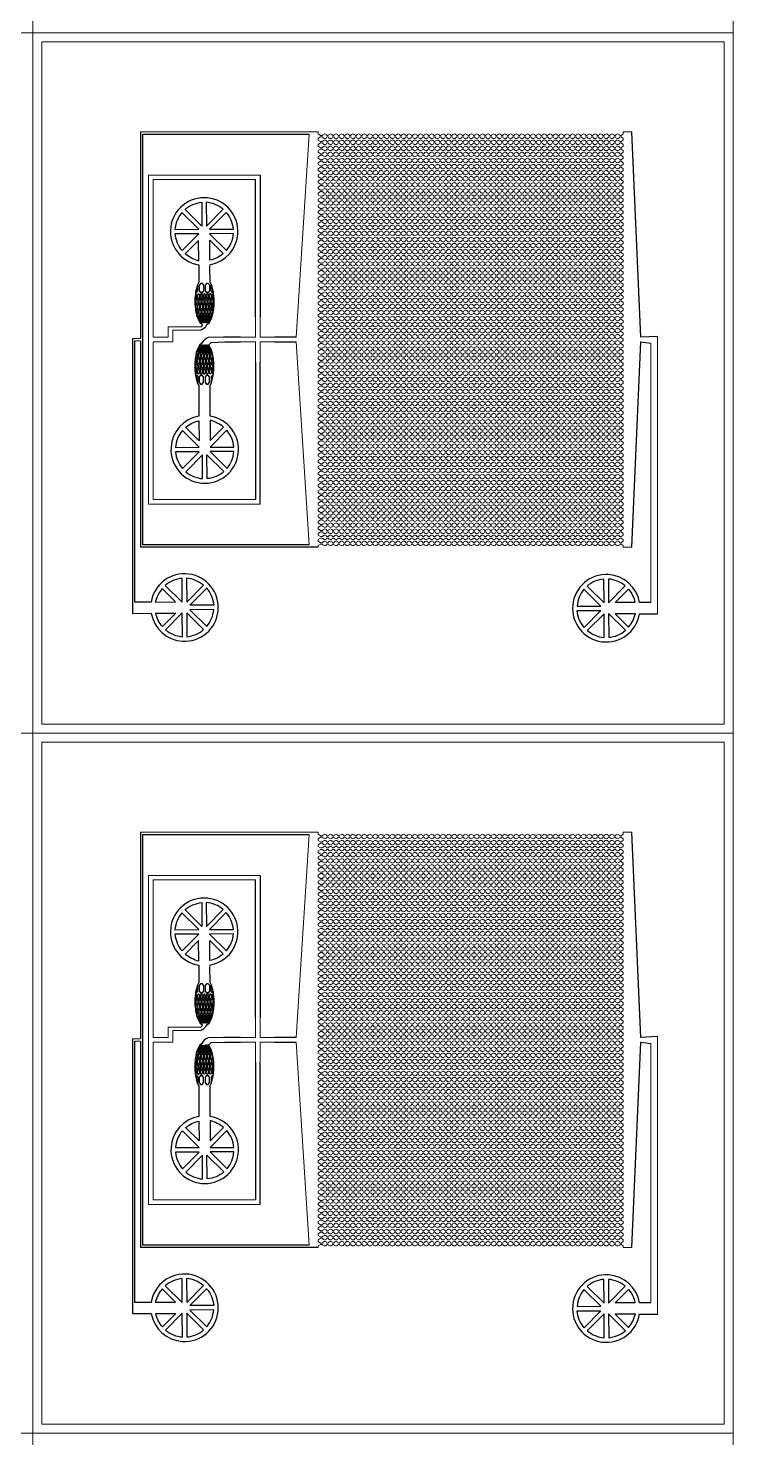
# Model space of a CAD drawing. Extents: x 4056 to 105656, y 4120 to 105720.
# Drawn here: x 39093 to 54649, y 39020 to 70333 of the extents above; entities that cross this region are included whole.
import ezdxf

# ---------------------------------------------------------------- set-up
doc = ezdxf.new("R2010")
doc.units = 13
doc.header["$MEASUREMENT"] = 0
doc.layers.add('Main Layer', color=7, linetype='Continuous', lineweight=0)

# ---------------------------------------------------------------- blocks, each defined once
blk = doc.blocks.new('*U70')
at = {"lineweight": 0}
for p, q in [((48, 15), (77, 15)), ((48, -15), (77, -15))]:
    blk.add_line(p, q, dxfattribs=at)
for start, end in [(17.4576, 162.5424), (197.4576, 342.5424)]:
    blk.add_arc((0, 0), 50, start, end, dxfattribs=at)
blk = doc.blocks.new('*U71')
at = {"color": 0, "linetype": 'ByBlock', "lineweight": -2, "transparency": 16777216}
for p in [(0, 0), (125, 0), (250, 0), (375, 0), (500, 0), (625, 0), (750, 0), (875, 0), (1000, 0), (1125, 0), (1250, 0), (1375, 0), (1500, 0), (1625, 0), (1750, 0), (1875, 0), (2000, 0), (2125, 0), (2250, 0), (2375, 0), (2500, 0), (2625, 0), (2750, 0), (2875, 0), (3000, 0), (3125, 0), (3250, 0), (3375, 0), (3500, 0), (3625, 0), (3750, 0), (3875, 0), (4000, 0), (4125, 0), (4250, 0), (4375, 0), (4500, 0), (4625, 0), (4750, 0), (4875, 0), (5000, 0), (5125, 0), (5250, 0), (5375, 0), (5500, 0), (5625, 0), (5750, 0), (5875, 0), (6000, 0), (6125, 0), (6250, 0), (6375, 0), (6500, 0)]:
    blk.add_blockref('*U70', p, dxfattribs=at)
blk = doc.blocks.new('*U68')
at = {"lineweight": 0}
for p, q in [((-148, -355), (-98, -390)), ((-148, -455), (-98, -420)), ((-148, -490), (-148, -455)), ((-48, -390), (-98, -390)), ((-48, -420), (-98, -420)), ((6627, -355), (6577, -390)), ((6627, -455), (6577, -420)), ((6627, -490), (6627, -455))]:
    blk.add_line(p, q, dxfattribs=at)
blk.add_blockref('*U71', (0, -405), dxfattribs=at)
blk = doc.blocks.new('*U69')
at = {"color": 0, "linetype": 'ByBlock', "lineweight": -2, "transparency": 16777216}
for p in [(0, 9045), (0, 8910), (0, 8775), (0, 8640), (0, 8505), (0, 8370), (0, 8235), (0, 8100), (0, 7965), (0, 7830), (0, 7695), (0, 7560), (0, 7425), (0, 7290), (0, 7155), (0, 7020), (0, 6885), (0, 6750), (0, 6615), (0, 6480), (0, 6345), (0, 6210), (0, 6075), (0, 5940), (0, 5805), (0, 5670), (0, 5535), (0, 5400), (0, 5265), (0, 5130), (0, 4995), (0, 4860), (0, 4725), (0, 4590), (0, 4455), (0, 4320), (0, 4185), (0, 4050), (0, 3915), (0, 3780), (0, 3645), (0, 3510), (0, 3375), (0, 3240), (0, 3105), (0, 2970), (0, 2835), (0, 2700), (0, 2565), (0, 2430), (0, 2295), (0, 2160), (0, 2025), (0, 1890), (0, 1755), (0, 1620), (0, 1485), (0, 1350), (0, 1215), (0, 1080), (0, 945), (0, 810), (0, 675), (0, 540), (0, 405), (0, 270), (0, 135), (0, 0)]:
    blk.add_blockref('*U68', p, dxfattribs=at)
blk = doc.blocks.new('*U90')
at = {"lineweight": 0}
for p, q in [((48, 15), (77, 15)), ((48, -15), (77, -15))]:
    blk.add_line(p, q, dxfattribs=at)
for start, end in [(17.4576, 162.5424), (197.4576, 342.5424)]:
    blk.add_arc((0, 0), 50, start, end, dxfattribs=at)
blk = doc.blocks.new('*U91')
at = {"color": 0, "linetype": 'ByBlock', "lineweight": -2, "transparency": 16777216}
for p in [(0, 0), (125, 0), (250, 0), (375, 0), (500, 0), (625, 0), (750, 0), (875, 0), (1000, 0), (1125, 0), (1250, 0), (1375, 0), (1500, 0), (1625, 0), (1750, 0), (1875, 0), (2000, 0), (2125, 0), (2250, 0), (2375, 0), (2500, 0), (2625, 0), (2750, 0), (2875, 0), (3000, 0), (3125, 0), (3250, 0), (3375, 0), (3500, 0), (3625, 0), (3750, 0), (3875, 0), (4000, 0), (4125, 0), (4250, 0), (4375, 0), (4500, 0), (4625, 0), (4750, 0), (4875, 0), (5000, 0), (5125, 0), (5250, 0), (5375, 0), (5500, 0), (5625, 0), (5750, 0), (5875, 0), (6000, 0), (6125, 0), (6250, 0), (6375, 0), (6500, 0)]:
    blk.add_blockref('*U90', p, dxfattribs=at)
blk = doc.blocks.new('*U88')
at = {"lineweight": 0}
for p, q in [((-148, -355), (-98, -390)), ((-148, -455), (-98, -420)), ((-148, -490), (-148, -455)), ((-48, -390), (-98, -390)), ((-48, -420), (-98, -420)), ((6627, -355), (6577, -390)), ((6627, -455), (6577, -420)), ((6627, -490), (6627, -455))]:
    blk.add_line(p, q, dxfattribs=at)
blk.add_blockref('*U91', (0, -405), dxfattribs=at)
blk = doc.blocks.new('*U89')
at = {"color": 0, "linetype": 'ByBlock', "lineweight": -2, "transparency": 16777216}
for p in [(0, 9045), (0, 8910), (0, 8775), (0, 8640), (0, 8505), (0, 8370), (0, 8235), (0, 8100), (0, 7965), (0, 7830), (0, 7695), (0, 7560), (0, 7425), (0, 7290), (0, 7155), (0, 7020), (0, 6885), (0, 6750), (0, 6615), (0, 6480), (0, 6345), (0, 6210), (0, 6075), (0, 5940), (0, 5805), (0, 5670), (0, 5535), (0, 5400), (0, 5265), (0, 5130), (0, 4995), (0, 4860), (0, 4725), (0, 4590), (0, 4455), (0, 4320), (0, 4185), (0, 4050), (0, 3915), (0, 3780), (0, 3645), (0, 3510), (0, 3375), (0, 3240), (0, 3105), (0, 2970), (0, 2835), (0, 2700), (0, 2565), (0, 2430), (0, 2295), (0, 2160), (0, 2025), (0, 1890), (0, 1755), (0, 1620), (0, 1485), (0, 1350), (0, 1215), (0, 1080), (0, 945), (0, 810), (0, 675), (0, 540), (0, 405), (0, 270), (0, 135), (0, 0)]:
    blk.add_blockref('*U88', p, dxfattribs=at)

msp = doc.modelspace()

# ---------------------------------------------------------------- linework, layer by layer
at = {"lineweight": 0}
for p, q in [((39393, 54876), (39393, 70033)), ((54549, 70033), (39393, 70033)), ((54549, 54876), (54549, 70033)), ((41587, 68028), (45531, 68028)), ((45330, 67978), (45040, 63466)), ((45531, 67983), (45531, 68028)), ((52306, 67983), (52306, 68028)), ((52325, 68028), (52306, 68028)), ((52325, 68028), (52494, 68028)), ((44242, 67069), (41765, 67069)), ((41765, 67069), (41765, 63272)), ((44142, 66969), (41865, 66969)), ((41865, 66969), (41865, 63466)), ((43129, 65031), (43129, 65078)), ((44142, 63466), (44142, 63915)), ((44242, 63915), (44242, 63466)), ((42202, 63466), (42202, 63698)), ((42915, 63698), (42202, 63698)), ((42921, 63624), (42302, 63624)), ((42302, 63366), (42302, 63624)), ((41412, 63441), (41587, 63441)), ((41462, 63391), (41587, 63391)), ((41765, 59763), (41765, 63272)), ((41865, 63466), (42202, 63466)), ((41865, 59863), (41865, 63366)), ((42302, 63366), (41865, 63366)), ((43807, 63466), (44142, 63466)), ((43807, 63366), (44142, 63366)), ((44142, 62916), (44142, 63366)), ((44242, 63466), (44562, 63466)), ((44242, 63366), (44562, 63366)), ((44242, 63366), (44242, 62916)), ((45040, 63366), (45330, 58853)), ((52693, 63366), (52693, 63366)), ((52917, 63335), (52917, 57578)), ((53069, 63487), (53069, 57323)), ((44142, 59863), (41865, 59863)), ((44242, 59763), (41765, 59763)), ((52306, 58803), (52494, 58803)), ((54549, 54876), (39393, 54876)), ((39393, 39320), (39393, 54476)), ((54549, 54476), (39393, 54476)), ((54549, 39320), (54549, 54476)), ((41587, 52472), (45531, 52472)), ((45330, 52422), (45040, 47909)), ((45531, 52427), (45531, 52472)), ((52306, 52427), (52306, 52472)), ((52325, 52472), (52306, 52472)), ((52325, 52472), (52494, 52472)), ((44242, 51512), (41765, 51512)), ((41765, 51512), (41765, 47716)), ((44142, 51412), (41865, 51412)), ((41865, 51412), (41865, 47909)), ((43129, 49475), (43129, 49521)), ((44142, 47909), (44142, 48359)), ((44242, 48359), (44242, 47909)), ((41865, 47909), (42202, 47909)), ((42202, 47909), (42202, 48142)), ((42915, 48142), (42202, 48142)), ((42921, 48067), (42302, 48067)), ((42302, 47809), (42302, 48067)), ((43807, 47909), (44142, 47909)), ((44242, 47909), (44562, 47909)), ((53069, 47931), (53069, 41767)), ((41412, 47884), (41587, 47884)), ((41462, 47834), (41587, 47834)), ((41765, 44206), (41765, 47716)), ((41865, 44306), (41865, 47809)), ((42302, 47809), (41865, 47809)), ((43807, 47809), (44142, 47809)), ((44142, 47360), (44142, 47809)), ((44242, 47809), (44562, 47809)), ((44242, 47809), (44242, 47360)), ((45040, 47809), (45330, 43297)), ((52693, 47809), (52693, 47809)), ((52917, 47778), (52917, 42022)), ((44242, 44206), (41765, 44206)), ((44142, 44306), (41865, 44306)), ((52306, 43247), (52494, 43247)), ((54549, 39320), (39393, 39320))]:
    msp.add_line(p, q, dxfattribs=at)
for p, q in [((41587, 68028), (41587, 63441)), ((41637, 58853), (41637, 67978)), ((41637, 67978), (45330, 67978)), ((52693, 63466), (52494, 68028)), ((44242, 67069), (44242, 63915)), ((44142, 63915), (44142, 66969)), ((42879, 65077), (42880, 64781)), ((43131, 64689), (43129, 65031)), ((42850, 64629), (42809, 64468)), ((42881, 64688), (42850, 64629)), ((42880, 64781), (42881, 64688)), ((43162, 64630), (43131, 64689)), ((43205, 64470), (43162, 64630)), ((42804, 64428), (42795, 64328)), ((42795, 64328), (42795, 64196)), ((42795, 64196), (42805, 64096)), ((42809, 64468), (42804, 64428)), ((43210, 64430), (43205, 64470)), ((43220, 64330), (43210, 64430)), ((43212, 64098), (43221, 64198)), ((43221, 64198), (43220, 64330)), ((42805, 64096), (42811, 64060)), ((42811, 64060), (42827, 63980)), ((42827, 63980), (42833, 63958)), ((42833, 63958), (42847, 63914)), ((42847, 63914), (42852, 63898)), ((42852, 63898), (42866, 63866)), ((43153, 63867), (43167, 63899)), ((43167, 63899), (43172, 63916)), ((43172, 63916), (43186, 63960)), ((43186, 63960), (43192, 63982)), ((43192, 63982), (43207, 64062)), ((43207, 64062), (43212, 64098)), ((42866, 63866), (42910, 63785)), ((42910, 63785), (42960, 63750)), ((43060, 63751), (43111, 63787)), ((43111, 63787), (43153, 63867)), ((41412, 63441), (41412, 57334)), ((41462, 57584), (41462, 63391)), ((41587, 63391), (41587, 58803)), ((42900, 63300), (42857, 63220)), ((42950, 63337), (42900, 63300)), ((43432, 63466), (43090, 63464)), ((43101, 63302), (43153, 63354)), ((43144, 63222), (43101, 63302)), ((43153, 63354), (43462, 63366)), ((43532, 63466), (43432, 63466)), ((43462, 63366), (43807, 63366)), ((43807, 63466), (43532, 63466)), ((45040, 63466), (44562, 63466)), ((44562, 63366), (45040, 63366)), ((52494, 58803), (52693, 63366)), ((53069, 63487), (52693, 63466)), ((52693, 63366), (52917, 63335)), ((42798, 62989), (42790, 62889)), ((42804, 63025), (42798, 62989)), ((42819, 63105), (42804, 63025)), ((42825, 63128), (42819, 63105)), ((42838, 63172), (42825, 63128)), ((42843, 63188), (42838, 63172)), ((42857, 63220), (42843, 63188)), ((43159, 63190), (43144, 63222)), ((43164, 63173), (43159, 63190)), ((43178, 63130), (43164, 63173)), ((43184, 63107), (43178, 63130)), ((43200, 63027), (43184, 63107)), ((43206, 62991), (43200, 63027)), ((43215, 62891), (43206, 62991)), ((42790, 62889), (42791, 62757)), ((42791, 62757), (42801, 62657)), ((42801, 62657), (42806, 62617)), ((43202, 62619), (43206, 62659)), ((43206, 62659), (43215, 62759)), ((43215, 62759), (43215, 62891)), ((44142, 62916), (44142, 59863)), ((44242, 59763), (44242, 62916)), ((42806, 62617), (42848, 62457)), ((42848, 62457), (42880, 62398)), ((42880, 62398), (42883, 61714)), ((43130, 62400), (43160, 62458)), ((43130, 62307), (43130, 62400)), ((43160, 62458), (43202, 62619)), ((43133, 61715), (43130, 62307)), ((45531, 58803), (41587, 58803)), ((45330, 58853), (41637, 58853)), ((41412, 57334), (41824, 57336)), ((41823, 57586), (41462, 57584)), ((52917, 57578), (52668, 57577)), ((52669, 57327), (53069, 57323)), ((41587, 52472), (41587, 47884)), ((41637, 43297), (41637, 52422)), ((41637, 52422), (45330, 52422)), ((52693, 47909), (52494, 52472)), ((44142, 48359), (44142, 51412)), ((44242, 51512), (44242, 48359)), ((42879, 49520), (42880, 49225)), ((43131, 49133), (43129, 49475)), ((42880, 49225), (42881, 49132)), ((42804, 48872), (42795, 48772)), ((42809, 48912), (42804, 48872)), ((42850, 49073), (42809, 48912)), ((42881, 49132), (42850, 49073)), ((43162, 49074), (43131, 49133)), ((43205, 48914), (43162, 49074)), ((43210, 48874), (43205, 48914)), ((43220, 48774), (43210, 48874)), ((42795, 48772), (42795, 48640)), ((42795, 48640), (42805, 48540)), ((42805, 48540), (42811, 48504)), ((43207, 48506), (43212, 48542)), ((43212, 48542), (43221, 48642)), ((43221, 48642), (43220, 48774)), ((42811, 48504), (42827, 48424)), ((42827, 48424), (42833, 48402)), ((42833, 48402), (42847, 48358)), ((42847, 48358), (42852, 48341)), ((42852, 48341), (42866, 48309)), ((42866, 48309), (42910, 48229)), ((42910, 48229), (42960, 48194)), ((43060, 48194), (43111, 48231)), ((43111, 48231), (43153, 48311)), ((43153, 48311), (43167, 48343)), ((43167, 48343), (43172, 48359)), ((43172, 48359), (43186, 48403)), ((43186, 48403), (43192, 48426)), ((43192, 48426), (43207, 48506)), ((43432, 47909), (43090, 47908)), ((43532, 47909), (43432, 47909)), ((43807, 47909), (43532, 47909)), ((45040, 47909), (44562, 47909)), ((53069, 47931), (52693, 47909)), ((41412, 47884), (41412, 41778)), ((41462, 42028), (41462, 47834)), ((41587, 47834), (41587, 43247)), ((42838, 47615), (42825, 47572)), ((42843, 47632), (42838, 47615)), ((42857, 47664), (42843, 47632)), ((42900, 47744), (42857, 47664)), ((42950, 47780), (42900, 47744)), ((43101, 47746), (43153, 47798)), ((43144, 47666), (43101, 47746)), ((43159, 47633), (43144, 47666)), ((43153, 47798), (43462, 47809)), ((43164, 47617), (43159, 47633)), ((43178, 47573), (43164, 47617)), ((43462, 47809), (43807, 47809)), ((44562, 47809), (45040, 47809)), ((52494, 43247), (52693, 47809)), ((52693, 47809), (52917, 47778)), ((42798, 47433), (42790, 47333)), ((42790, 47333), (42791, 47201)), ((42804, 47469), (42798, 47433)), ((42819, 47549), (42804, 47469)), ((42825, 47572), (42819, 47549)), ((43184, 47551), (43178, 47573)), ((43200, 47471), (43184, 47551)), ((43206, 47435), (43200, 47471)), ((43215, 47335), (43206, 47435)), ((43215, 47203), (43215, 47335)), ((44142, 47360), (44142, 44306)), ((44242, 44206), (44242, 47360)), ((42791, 47201), (42801, 47101)), ((42801, 47101), (42806, 47061)), ((42806, 47061), (42848, 46901)), ((43160, 46902), (43202, 47063)), ((43202, 47063), (43206, 47103)), ((43206, 47103), (43215, 47203)), ((42848, 46901), (42880, 46842)), ((42880, 46842), (42883, 46158)), ((43130, 46843), (43160, 46902)), ((43130, 46750), (43130, 46843)), ((43133, 46159), (43130, 46750)), ((45531, 43247), (41587, 43247)), ((45330, 43297), (41637, 43297)), ((41823, 42029), (41462, 42028)), ((52917, 42022), (52668, 42020)), ((41412, 41778), (41824, 41779)), ((52669, 41770), (53069, 41767))]:
    msp.add_line(p, q)
for points in [[(23636, 85789), (39193, 85789), (39193, 70233), (23636, 70233)], [(39193, 85789), (54749, 85789), (54749, 70233), (39193, 70233)], [(23636, 70233), (39193, 70233), (39193, 54676), (23636, 54676)], [(39193, 70233), (54749, 70233), (54749, 54676), (39193, 54676)], [(23636, 54676), (39193, 54676), (39193, 39120), (23636, 39120)], [(39193, 54676), (54749, 54676), (54749, 39120), (39193, 39120)], [(23636, 39120), (39193, 39120), (39193, 23564), (23636, 23564)], [(39193, 39120), (54749, 39120), (54749, 23564), (39193, 23564)]]:
    msp.add_lwpolyline(points, close=True, dxfattribs=at)
for points in [[(42947, 66465), (42950, 65937), (42574, 66310), (42575, 66308, -0.159174), (42947, 66465, 3734.089472)], [(43047, 66465), (43050, 65938), (43421, 66312, 0.159174), (43047, 66465, -3734.089472)], [(42505, 66237, 0.159174), (42352, 65864), (42879, 65866), (42503, 66239), (42505, 66237)], [(43492, 66242), (43121, 65867), (43648, 65870, 0.159174), (43492, 66242, 0.000114)], [(42509, 65391), (42880, 65766), (42352, 65764, 0.159174), (42509, 65391, -0.000581)], [(43496, 65396, 0.159174), (43649, 65770), (43121, 65767), (43496, 65396)], [(42878, 65168), (42876, 65620), (42580, 65321, 0.092093), (42878, 65168, 1291.273736)], [(43128, 65179), (43126, 65622), (43425, 65325, -0.129437), (43128, 65179, 5438.346978)], [(42516, 61395, 0.159174), (42363, 61022), (42891, 61024), (42516, 61395)], [(42884, 61612), (42886, 61170), (42586, 61467, -0.129437), (42884, 61612, 5438.346978)], [(43503, 61400), (43132, 61026), (43660, 61028, 0.159174), (43503, 61400, -0.000581)], [(43134, 61624), (43136, 61171), (43432, 61471, 0.092093), (43134, 61624, 1291.273736)], [(42520, 60550), (42891, 60924), (42364, 60922, 0.159174), (42520, 60550, 0.000114)], [(42965, 60327), (42962, 60854), (42591, 60479, 0.159174), (42965, 60327, -3734.089472)], [(43065, 60327), (43062, 60855), (43438, 60482), (43437, 60483, -0.159174), (43065, 60327, 3734.089472)], [(43507, 60555, 0.159174), (43660, 60928), (43133, 60926), (43509, 60553), (43507, 60555)], [(42137, 57956), (42512, 57585), (42510, 58112, 0.159174), (42137, 57956, -0.000581)], [(42983, 57960, 0.159174), (42610, 58113), (42612, 57585), (42985, 57961), (42983, 57960)], [(51504, 57940), (51878, 57569), (51876, 58096, 0.159174), (51504, 57940, 0.000114)], [(52349, 57944, 0.159174), (51976, 58096), (51978, 57569), (52349, 57944)], [(41914, 57586), (42366, 57588), (42067, 57885, 0.092093), (41914, 57586, 1291.273736)], [(43211, 57517), (42683, 57515), (43056, 57891), (43054, 57890, -0.159174), (43211, 57517, 3734.089472)], [(51281, 57495), (51808, 57497), (51433, 57869, 0.159174), (51281, 57495, -3734.089472)], [(52566, 57576), (52124, 57574), (52420, 57873, -0.129437), (52566, 57576, 5438.346978)], [(41925, 57336), (42368, 57338), (42071, 57039, -0.129437), (41925, 57336, 5438.346978)], [(42142, 56969, 0.159174), (42516, 56816), (42513, 57343), (42142, 56969)], [(42988, 56973), (42613, 57344), (42616, 56816, 0.159174), (42988, 56973, 0.000114)], [(43211, 57417), (42684, 57415), (43058, 57044, 0.159174), (43211, 57417, -3734.089472)], [(51281, 57395), (51808, 57397), (51436, 57021), (51437, 57023, -0.159174), (51281, 57395, 3734.089472)], [(51508, 56952, 0.159174), (51882, 56800), (51880, 57327), (51507, 56951), (51508, 56952)], [(52354, 56957), (51980, 57328), (51982, 56800, 0.159174), (52354, 56957, -0.000581)], [(52578, 57326), (52125, 57324), (52425, 57028, 0.092093), (52578, 57326, 1291.273736)], [(42947, 50908), (42950, 50381), (42574, 50753), (42575, 50752, -0.159174), (42947, 50908, 3734.089472)], [(43047, 50909), (43050, 50381), (43421, 50756, 0.159174), (43047, 50909, -3734.089472)], [(42505, 50681, 0.159174), (42352, 50307), (42879, 50310), (42503, 50682), (42505, 50681)], [(43492, 50686), (43121, 50311), (43648, 50314, 0.159174), (43492, 50686, 0.000114)], [(42509, 49835), (42880, 50210), (42352, 50207, 0.159174), (42509, 49835, -0.000581)], [(43496, 49840, 0.159174), (43649, 50214), (43121, 50211), (43496, 49840)], [(42878, 49612), (42876, 50064), (42580, 49765, 0.092093), (42878, 49612, 1291.273736)], [(43128, 49623), (43126, 50065), (43425, 49769, -0.129437), (43128, 49623, 5438.346978)], [(42884, 46056), (42886, 45614), (42586, 45910, -0.129437), (42884, 46056, 5438.346978)], [(43134, 46067), (43136, 45615), (43432, 45914, 0.092093), (43134, 46067, 1291.273736)], [(42516, 45839, 0.159174), (42363, 45466), (42891, 45468), (42516, 45839)], [(43503, 45844), (43132, 45469), (43660, 45472, 0.159174), (43503, 45844, -0.000581)], [(42520, 44993), (42891, 45368), (42364, 45366, 0.159174), (42520, 44993, 0.000114)], [(42965, 44770), (42962, 45298), (42591, 44923, 0.159174), (42965, 44770, -3734.089472)], [(43065, 44771), (43062, 45298), (43438, 44926), (43437, 44927, -0.159174), (43065, 44771, 3734.089472)], [(43507, 44998, 0.159174), (43660, 45372), (43133, 45369), (43509, 44997), (43507, 44998)], [(41914, 42030), (42366, 42032), (42067, 42328, 0.092093), (41914, 42030, 1291.273736)], [(42137, 42399), (42512, 42028), (42510, 42556, 0.159174), (42137, 42399, -0.000581)], [(42983, 42404, 0.159174), (42610, 42556), (42612, 42029), (42985, 42405), (42983, 42404)], [(43211, 41961), (42683, 41959), (43056, 42335), (43054, 42333, -0.159174), (43211, 41961, 3734.089472)], [(51281, 41939), (51808, 41941), (51433, 42312, 0.159174), (51281, 41939, -3734.089472)], [(51504, 42383), (51878, 42012), (51876, 42540, 0.159174), (51504, 42383, 0.000114)], [(52349, 42387, 0.159174), (51976, 42540), (51978, 42013), (52349, 42387)], [(52566, 42020), (52124, 42018), (52420, 42317, -0.129437), (52566, 42020, 5438.346978)], [(41925, 41780), (42368, 41782), (42071, 41483, -0.129437), (41925, 41780, 5438.346978)], [(42142, 41412, 0.159174), (42516, 41260), (42513, 41787), (42142, 41412)], [(42988, 41416), (42613, 41787), (42616, 41260, 0.159174), (42988, 41416, 0.000114)], [(43211, 41861), (42684, 41859), (43058, 41487, 0.159174), (43211, 41861, -3734.089472)], [(51281, 41839), (51808, 41841), (51436, 41465), (51437, 41466, -0.159174), (51281, 41839, 3734.089472)], [(51508, 41396, 0.159174), (51882, 41243), (51880, 41771), (51507, 41395), (51508, 41396)], [(52354, 41400), (51980, 41771), (51982, 41244, 0.159174), (52354, 41400, -0.000581)], [(52578, 41770), (52125, 41768), (52425, 41471, 0.092093), (52578, 41770, 1291.273736)]]:
    msp.add_lwpolyline(points, format="xyb", close=True)
for points in [[(42858, 64621), (42817, 64460), (42829, 64460), (42859, 64500)], [(42890, 64620), (42891, 64500), (42921, 64460), (42961, 64460), (42991, 64501), (42990, 64621), (42960, 64660), (42920, 64660)], [(43022, 64621), (43023, 64501), (43053, 64461), (43093, 64461), (43123, 64501), (43122, 64621), (43092, 64661), (43052, 64661)], [(43154, 64622), (43197, 64462), (43185, 64461), (43155, 64501)], [(42834, 64348), (42834, 64408), (42819, 64428), (42812, 64428), (42803, 64328), (42820, 64328)], [(42803, 64328), (42820, 64328)], [(42835, 64176), (42836, 64116), (42821, 64096), (42813, 64096), (42803, 64196), (42820, 64196)], [(42833, 64312), (42818, 64292), (42818, 64232), (42833, 64212), (42853, 64212), (42868, 64232), (42868, 64292), (42853, 64312)], [(42829, 64460), (42825, 64460)], [(42853, 64212), (42833, 64212)], [(42865, 64428), (42850, 64408), (42850, 64348), (42866, 64328), (42886, 64329), (42900, 64349), (42900, 64409), (42885, 64429)], [(42866, 64196), (42851, 64176), (42852, 64116), (42867, 64096), (42887, 64097), (42902, 64117), (42901, 64177), (42886, 64197)], [(42886, 64329), (42866, 64328)], [(42899, 64313), (42884, 64293), (42884, 64233), (42899, 64213), (42919, 64213), (42934, 64233), (42934, 64293), (42919, 64313)], [(42919, 64213), (42899, 64213)], [(42931, 64429), (42916, 64409), (42916, 64349), (42932, 64329), (42952, 64329), (42966, 64349), (42966, 64409), (42951, 64429)], [(42932, 64197), (42917, 64177), (42918, 64117), (42933, 64097), (42953, 64097), (42968, 64117), (42967, 64177), (42952, 64197)], [(42961, 64460), (42921, 64460)], [(42952, 64329), (42932, 64329)], [(42965, 64313), (42950, 64293), (42950, 64233), (42965, 64213), (42985, 64213), (43000, 64233), (43000, 64293), (42985, 64313)], [(42985, 64213), (42965, 64213)], [(42997, 64429), (42982, 64409), (42982, 64349), (42998, 64329), (43018, 64329), (43032, 64349), (43032, 64409), (43017, 64429)], [(42998, 64197), (42983, 64177), (42984, 64117), (42999, 64097), (43019, 64097), (43034, 64117), (43033, 64177), (43018, 64197)], [(43018, 64329), (42998, 64329)], [(43031, 64313), (43016, 64293), (43016, 64233), (43031, 64213), (43051, 64213), (43066, 64233), (43066, 64293), (43051, 64313)], [(43051, 64213), (43031, 64213)], [(43063, 64429), (43048, 64409), (43048, 64349), (43064, 64329), (43084, 64329), (43098, 64350), (43098, 64410), (43083, 64429)], [(43064, 64197), (43049, 64177), (43050, 64117), (43065, 64097), (43085, 64097), (43100, 64118), (43099, 64178), (43084, 64197)], [(43093, 64461), (43053, 64461)], [(43084, 64329), (43064, 64329)], [(43097, 64314), (43082, 64293), (43082, 64233), (43097, 64214), (43117, 64214), (43132, 64234), (43132, 64294), (43117, 64314)], [(43117, 64214), (43097, 64214)], [(43129, 64430), (43114, 64410), (43114, 64350), (43130, 64330), (43150, 64330), (43164, 64350), (43164, 64410), (43149, 64430)], [(43130, 64198), (43115, 64178), (43116, 64118), (43131, 64098), (43151, 64098), (43166, 64118), (43165, 64178), (43150, 64198)], [(43150, 64330), (43130, 64330)], [(43163, 64314), (43148, 64294), (43148, 64234), (43163, 64214), (43183, 64214), (43198, 64234), (43198, 64294), (43183, 64314)], [(43183, 64214), (43163, 64214)], [(43180, 64410), (43180, 64350), (43196, 64330), (43212, 64330), (43202, 64430), (43195, 64430)], [(43181, 64178), (43182, 64118), (43197, 64098), (43204, 64098), (43213, 64198), (43196, 64198)], [(43185, 64461), (43189, 64462)], [(43196, 64330), (43212, 64330)], [(42854, 64080), (42834, 64080), (42819, 64060), (42835, 63980), (42854, 63980), (42869, 64000), (42869, 64060)], [(42835, 63980), (42854, 63980)], [(42873, 63958), (42865, 63948), (42865, 63918), (42873, 63908), (42883, 63908), (42890, 63918), (42890, 63948), (42883, 63958)], [(42887, 64097), (42867, 64096)], [(42883, 63908), (42873, 63908)], [(42890, 63900), (42882, 63890), (42882, 63860), (42890, 63850), (42900, 63850), (42907, 63860), (42907, 63890), (42900, 63900)], [(42900, 64081), (42885, 64061), (42885, 64001), (42900, 63981), (42920, 63981), (42935, 64001), (42935, 64061), (42920, 64081)], [(42906, 63958), (42898, 63948), (42898, 63918), (42906, 63908), (42916, 63908), (42923, 63918), (42923, 63948), (42916, 63958)], [(42920, 63981), (42900, 63981)], [(42916, 63908), (42906, 63908)], [(42923, 63900), (42915, 63890), (42915, 63860), (42923, 63850), (42933, 63850), (42940, 63860), (42940, 63890), (42933, 63900)], [(42939, 63958), (42931, 63948), (42931, 63918), (42939, 63908), (42949, 63908), (42956, 63918), (42956, 63948), (42949, 63958)], [(42953, 64097), (42933, 64097)], [(42949, 63908), (42939, 63908)], [(42956, 63900), (42948, 63890), (42948, 63860), (42956, 63850), (42966, 63850), (42973, 63860), (42973, 63890), (42966, 63900)], [(42966, 64081), (42951, 64061), (42951, 64001), (42966, 63981), (42986, 63981), (43001, 64001), (43001, 64061), (42986, 64081)], [(42972, 63958), (42964, 63948), (42964, 63918), (42972, 63908), (42982, 63909), (42989, 63919), (42989, 63949), (42982, 63959)], [(42986, 63981), (42966, 63981)], [(42982, 63909), (42972, 63908)], [(42989, 63901), (42981, 63891), (42981, 63861), (42989, 63851), (42999, 63851), (43006, 63861), (43006, 63891), (42999, 63901)], [(43005, 63959), (42997, 63949), (42997, 63919), (43005, 63909), (43015, 63909), (43022, 63919), (43022, 63949), (43015, 63959)], [(43019, 64097), (42999, 64097)], [(43015, 63909), (43005, 63909)], [(43022, 63901), (43014, 63891), (43014, 63861), (43022, 63851), (43032, 63851), (43039, 63861), (43039, 63891), (43032, 63901)], [(43032, 64081), (43017, 64061), (43017, 64001), (43032, 63981), (43052, 63981), (43067, 64001), (43067, 64061), (43052, 64081)], [(43038, 63959), (43030, 63949), (43030, 63919), (43038, 63909), (43048, 63909), (43055, 63919), (43055, 63949), (43048, 63959)], [(43052, 63981), (43032, 63981)], [(43048, 63909), (43038, 63909)], [(43055, 63901), (43047, 63891), (43047, 63861), (43055, 63851), (43065, 63851), (43072, 63861), (43072, 63891), (43065, 63901)], [(43071, 63959), (43063, 63949), (43063, 63919), (43071, 63909), (43081, 63909), (43088, 63919), (43088, 63949), (43081, 63959)], [(43085, 64097), (43065, 64097)], [(43081, 63909), (43071, 63909)], [(43088, 63901), (43080, 63891), (43080, 63861), (43088, 63851), (43098, 63851), (43105, 63861), (43105, 63891), (43098, 63901)], [(43098, 64082), (43083, 64061), (43083, 64001), (43098, 63982), (43118, 63982), (43133, 64002), (43133, 64062), (43118, 64082)], [(43104, 63959), (43096, 63949), (43096, 63919), (43104, 63909), (43114, 63909), (43121, 63919), (43121, 63949), (43114, 63959)], [(43118, 63982), (43098, 63982)], [(43114, 63909), (43104, 63909)], [(43121, 63901), (43113, 63891), (43113, 63861), (43121, 63851), (43131, 63851), (43138, 63861), (43138, 63891), (43131, 63901)], [(43137, 63959), (43129, 63949), (43129, 63919), (43137, 63909), (43147, 63909), (43154, 63919), (43154, 63949), (43147, 63959)], [(43151, 64098), (43131, 64098)], [(43147, 63909), (43137, 63909)], [(43184, 64082), (43164, 64082), (43149, 64062), (43149, 64002), (43164, 63982), (43184, 63982), (43199, 64062)], [(43184, 63982), (43164, 63982)], [(43197, 64098), (43204, 64098)], [(42900, 63850), (42890, 63850)], [(42924, 63802), (42924, 63832), (42916, 63842), (42906, 63842), (42899, 63832), (42918, 63794)], [(42933, 63850), (42923, 63850)], [(42939, 63842), (42932, 63832), (42932, 63802), (42940, 63792), (42950, 63792), (42957, 63802), (42957, 63832), (42949, 63842)], [(42950, 63792), (42940, 63792)], [(42966, 63850), (42956, 63850)], [(42972, 63842), (42965, 63832), (42965, 63802), (42973, 63792), (42983, 63793), (42990, 63803), (42990, 63833), (42982, 63843)], [(42983, 63793), (42973, 63792)], [(42999, 63851), (42989, 63851)], [(43005, 63843), (42998, 63833), (42998, 63803), (43006, 63793), (43016, 63793), (43023, 63803), (43023, 63833), (43015, 63843)], [(43016, 63793), (43006, 63793)], [(43032, 63851), (43022, 63851)], [(43038, 63843), (43031, 63833), (43031, 63803), (43039, 63793), (43049, 63793), (43056, 63803), (43056, 63833), (43048, 63843)], [(43049, 63793), (43039, 63793)], [(43065, 63851), (43055, 63851)], [(43071, 63843), (43064, 63833), (43064, 63803), (43072, 63793), (43082, 63793), (43089, 63803), (43089, 63833), (43081, 63843)], [(43082, 63793), (43072, 63793)], [(43098, 63851), (43088, 63851)], [(43097, 63803), (43103, 63795), (43122, 63833), (43114, 63843), (43104, 63843), (43097, 63833)], [(43131, 63851), (43121, 63851)], [(42913, 63284), (42907, 63292), (42889, 63254), (42896, 63244), (42906, 63244), (42914, 63254)], [(42939, 63244), (42947, 63254), (42946, 63284), (42939, 63294), (42929, 63294), (42921, 63284), (42922, 63254), (42929, 63244)], [(42929, 63294), (42939, 63294)], [(42972, 63245), (42980, 63255), (42979, 63285), (42972, 63295), (42962, 63295), (42954, 63285), (42955, 63255), (42962, 63245)], [(42962, 63295), (42972, 63295)], [(43005, 63245), (43013, 63255), (43012, 63285), (43005, 63295), (42995, 63295), (42987, 63285), (42988, 63255), (42995, 63245)], [(42995, 63295), (43005, 63295)], [(43038, 63245), (43046, 63255), (43045, 63285), (43038, 63295), (43028, 63295), (43020, 63285), (43021, 63255), (43028, 63245)], [(43028, 63295), (43038, 63295)], [(43071, 63245), (43079, 63255), (43078, 63285), (43071, 63295), (43061, 63295), (43053, 63285), (43054, 63255), (43061, 63245)], [(43061, 63295), (43071, 63295)], [(43086, 63285), (43087, 63255), (43094, 63245), (43104, 63245), (43112, 63255), (43093, 63294)], [(42829, 62909), (42829, 62969), (42814, 62989), (42806, 62989), (42798, 62889), (42814, 62889)], [(42814, 62989), (42806, 62989)], [(42827, 63005), (42847, 63006), (42862, 63026), (42861, 63086), (42846, 63106), (42827, 63105), (42812, 63025)], [(42827, 63105), (42846, 63106)], [(42880, 62890), (42895, 62910), (42895, 62970), (42880, 62990), (42860, 62990), (42845, 62970), (42845, 62910), (42860, 62890)], [(42874, 63128), (42881, 63138), (42881, 63168), (42873, 63178), (42863, 63178), (42856, 63168), (42856, 63138), (42864, 63128)], [(42860, 62990), (42880, 62990)], [(42863, 63178), (42873, 63178)], [(42890, 63186), (42897, 63196), (42897, 63226), (42890, 63236), (42880, 63236), (42872, 63226), (42872, 63196), (42880, 63186)], [(42913, 63006), (42928, 63026), (42927, 63086), (42912, 63106), (42892, 63106), (42877, 63086), (42878, 63026), (42893, 63006)], [(42880, 63236), (42890, 63236)], [(42907, 63128), (42914, 63138), (42914, 63168), (42906, 63178), (42896, 63178), (42889, 63168), (42889, 63138), (42897, 63128)], [(42892, 63106), (42912, 63106)], [(42896, 63178), (42906, 63178)], [(42923, 63186), (42930, 63196), (42930, 63226), (42923, 63236), (42913, 63236), (42905, 63226), (42905, 63196), (42913, 63186)], [(42946, 62890), (42961, 62910), (42961, 62970), (42946, 62990), (42926, 62990), (42911, 62970), (42911, 62910), (42926, 62890)], [(42913, 63236), (42923, 63236)], [(42940, 63128), (42947, 63138), (42947, 63168), (42939, 63178), (42929, 63178), (42922, 63168), (42922, 63138), (42930, 63128)], [(42926, 62990), (42946, 62990)], [(42929, 63178), (42939, 63178)], [(42956, 63187), (42963, 63197), (42963, 63227), (42956, 63237), (42946, 63236), (42938, 63226), (42938, 63196), (42946, 63186)], [(42979, 63006), (42994, 63026), (42993, 63086), (42978, 63106), (42958, 63106), (42943, 63086), (42944, 63026), (42959, 63006)], [(42946, 63236), (42956, 63237)], [(42973, 63129), (42980, 63139), (42980, 63169), (42972, 63179), (42962, 63179), (42955, 63169), (42955, 63139), (42963, 63129)], [(42958, 63106), (42978, 63106)], [(42962, 63179), (42972, 63179)], [(42989, 63187), (42996, 63197), (42996, 63227), (42989, 63237), (42979, 63237), (42971, 63227), (42971, 63197), (42979, 63187)], [(43012, 62890), (43027, 62910), (43027, 62970), (43012, 62990), (42992, 62990), (42977, 62970), (42977, 62910), (42992, 62890)], [(42979, 63237), (42989, 63237)], [(43006, 63129), (43013, 63139), (43013, 63169), (43005, 63179), (42995, 63179), (42988, 63169), (42988, 63139), (42996, 63129)], [(42992, 62990), (43012, 62990)], [(42995, 63179), (43005, 63179)], [(43022, 63187), (43029, 63197), (43029, 63227), (43022, 63237), (43012, 63237), (43004, 63227), (43004, 63197), (43012, 63187)], [(43045, 63007), (43060, 63027), (43059, 63087), (43044, 63107), (43024, 63106), (43009, 63086), (43010, 63026), (43025, 63006)], [(43012, 63237), (43022, 63237)], [(43039, 63129), (43046, 63139), (43046, 63169), (43038, 63179), (43028, 63179), (43021, 63169), (43021, 63139), (43029, 63129)], [(43024, 63106), (43044, 63107)], [(43028, 63179), (43038, 63179)], [(43055, 63187), (43062, 63197), (43062, 63227), (43055, 63237), (43045, 63237), (43037, 63227), (43037, 63197), (43045, 63187)], [(43078, 62891), (43093, 62911), (43093, 62971), (43078, 62991), (43058, 62991), (43043, 62970), (43043, 62910), (43058, 62891)], [(43045, 63237), (43055, 63237)], [(43072, 63129), (43079, 63139), (43079, 63169), (43071, 63179), (43061, 63179), (43054, 63169), (43054, 63139), (43062, 63129)], [(43058, 62991), (43078, 62991)], [(43061, 63179), (43071, 63179)], [(43088, 63187), (43095, 63197), (43095, 63227), (43088, 63237), (43078, 63237), (43070, 63227), (43070, 63197), (43078, 63187)], [(43111, 63007), (43126, 63027), (43125, 63087), (43110, 63107), (43090, 63107), (43075, 63087), (43076, 63027), (43091, 63007)], [(43078, 63237), (43088, 63237)], [(43105, 63129), (43112, 63139), (43112, 63169), (43104, 63179), (43094, 63179), (43087, 63169), (43087, 63139), (43095, 63129)], [(43090, 63107), (43110, 63107)], [(43094, 63179), (43104, 63179)], [(43121, 63187), (43128, 63197), (43128, 63227), (43121, 63237), (43111, 63237), (43103, 63227), (43103, 63197), (43111, 63187)], [(43144, 62891), (43159, 62911), (43159, 62971), (43144, 62991), (43124, 62991), (43109, 62971), (43109, 62911), (43124, 62891)], [(43111, 63237), (43121, 63237)], [(43138, 63129), (43145, 63139), (43145, 63169), (43137, 63179), (43127, 63179), (43120, 63169), (43120, 63139), (43128, 63129)], [(43124, 62991), (43144, 62991)], [(43127, 63179), (43137, 63179)], [(43157, 63007), (43177, 63007), (43192, 63027), (43176, 63107), (43156, 63107), (43141, 63087), (43142, 63027)], [(43176, 63107), (43156, 63107)], [(43175, 62911), (43175, 62971), (43190, 62991), (43198, 62991), (43207, 62891), (43190, 62891)], [(42830, 62677), (42830, 62737), (42815, 62757), (42799, 62757), (42809, 62657), (42815, 62657)], [(42815, 62757), (42799, 62757)], [(42848, 62774), (42863, 62794), (42862, 62854), (42847, 62874), (42827, 62873), (42812, 62853), (42813, 62793), (42828, 62773)], [(42856, 62465), (42814, 62626), (42826, 62626), (42856, 62586)], [(42826, 62626), (42822, 62626)], [(42827, 62873), (42847, 62874)], [(42881, 62658), (42896, 62678), (42896, 62738), (42881, 62758), (42861, 62758), (42846, 62738), (42846, 62678), (42861, 62658)], [(42861, 62758), (42881, 62758)], [(42914, 62774), (42929, 62794), (42928, 62854), (42913, 62874), (42893, 62874), (42878, 62854), (42879, 62794), (42894, 62774)], [(42988, 62467), (42988, 62587), (42958, 62627), (42918, 62626), (42888, 62586), (42888, 62466), (42919, 62426), (42959, 62427)], [(42893, 62874), (42913, 62874)], [(42947, 62658), (42962, 62678), (42962, 62738), (42947, 62758), (42927, 62758), (42912, 62738), (42912, 62678), (42927, 62658)], [(42918, 62626), (42958, 62627)], [(42927, 62758), (42947, 62758)], [(42980, 62774), (42995, 62794), (42994, 62854), (42979, 62874), (42959, 62874), (42944, 62854), (42945, 62794), (42960, 62774)], [(42959, 62874), (42979, 62874)], [(43013, 62658), (43028, 62678), (43028, 62738), (43013, 62758), (42993, 62758), (42978, 62738), (42978, 62678), (42993, 62658)], [(42993, 62758), (43013, 62758)], [(43046, 62775), (43061, 62795), (43060, 62855), (43045, 62875), (43025, 62874), (43010, 62854), (43011, 62794), (43026, 62774)], [(43120, 62467), (43120, 62587), (43090, 62627), (43050, 62627), (43020, 62587), (43020, 62467), (43051, 62427), (43091, 62427)], [(43025, 62874), (43045, 62875)], [(43079, 62659), (43094, 62679), (43094, 62739), (43079, 62759), (43059, 62759), (43044, 62738), (43044, 62678), (43059, 62659)], [(43050, 62627), (43090, 62627)], [(43059, 62759), (43079, 62759)], [(43112, 62775), (43127, 62795), (43126, 62855), (43111, 62875), (43091, 62875), (43076, 62855), (43077, 62795), (43092, 62775)], [(43091, 62875), (43111, 62875)], [(43145, 62659), (43160, 62679), (43160, 62739), (43145, 62759), (43125, 62759), (43110, 62739), (43110, 62679), (43125, 62659)], [(43125, 62759), (43145, 62759)], [(43178, 62775), (43193, 62795), (43192, 62855), (43177, 62875), (43157, 62875), (43142, 62855), (43143, 62795), (43158, 62775)], [(43152, 62466), (43194, 62628), (43182, 62628), (43152, 62588)], [(43157, 62875), (43177, 62875)], [(43176, 62739), (43176, 62679), (43191, 62659), (43198, 62659), (43207, 62759), (43191, 62759)], [(43182, 62628), (43185, 62628)], [(43207, 62759), (43191, 62759)], [(42834, 48792), (42834, 48852), (42819, 48872), (42812, 48872), (42803, 48772), (42820, 48772)], [(42858, 49065), (42817, 48903), (42829, 48903), (42859, 48944)], [(42829, 48903), (42825, 48903)], [(42865, 48872), (42850, 48852), (42850, 48792), (42866, 48772), (42886, 48772), (42900, 48792), (42900, 48852), (42885, 48872)], [(42890, 49064), (42891, 48944), (42921, 48904), (42961, 48904), (42991, 48944), (42990, 49064), (42960, 49104), (42920, 49104)], [(42931, 48872), (42916, 48852), (42916, 48792), (42932, 48772), (42952, 48773), (42966, 48793), (42966, 48853), (42951, 48873)], [(42961, 48904), (42921, 48904)], [(42997, 48873), (42982, 48853), (42982, 48793), (42998, 48773), (43018, 48773), (43032, 48793), (43032, 48853), (43017, 48873)], [(43022, 49064), (43023, 48944), (43053, 48905), (43093, 48905), (43123, 48945), (43122, 49065), (43092, 49105), (43052, 49105)], [(43063, 48873), (43048, 48853), (43048, 48793), (43064, 48773), (43084, 48773), (43098, 48793), (43098, 48853), (43083, 48873)], [(43093, 48905), (43053, 48905)], [(43129, 48873), (43114, 48853), (43114, 48793), (43130, 48773), (43150, 48774), (43164, 48794), (43164, 48854), (43149, 48874)], [(43154, 49066), (43197, 48905), (43185, 48905), (43155, 48945)], [(43180, 48854), (43180, 48794), (43196, 48774), (43212, 48774), (43202, 48874), (43195, 48874)], [(43185, 48905), (43189, 48905)], [(42803, 48772), (42820, 48772)], [(42835, 48620), (42836, 48560), (42821, 48540), (42813, 48540), (42803, 48640), (42820, 48640)], [(42833, 48756), (42818, 48736), (42818, 48676), (42833, 48656), (42853, 48656), (42868, 48676), (42868, 48736), (42853, 48756)], [(42853, 48656), (42833, 48656)], [(42866, 48640), (42851, 48620), (42852, 48560), (42867, 48540), (42887, 48540), (42902, 48560), (42901, 48620), (42886, 48640)], [(42886, 48772), (42866, 48772)], [(42887, 48540), (42867, 48540)], [(42899, 48756), (42884, 48736), (42884, 48676), (42899, 48656), (42919, 48656), (42934, 48676), (42934, 48736), (42919, 48756)], [(42919, 48656), (42899, 48656)], [(42932, 48640), (42917, 48620), (42918, 48560), (42933, 48540), (42953, 48541), (42968, 48561), (42967, 48621), (42952, 48641)], [(42952, 48773), (42932, 48772)], [(42953, 48541), (42933, 48540)], [(42965, 48757), (42950, 48737), (42950, 48677), (42965, 48657), (42985, 48657), (43000, 48677), (43000, 48737), (42985, 48757)], [(42985, 48657), (42965, 48657)], [(42998, 48641), (42983, 48621), (42984, 48561), (42999, 48541), (43019, 48541), (43034, 48561), (43033, 48621), (43018, 48641)], [(43018, 48773), (42998, 48773)], [(43019, 48541), (42999, 48541)], [(43031, 48757), (43016, 48737), (43016, 48677), (43031, 48657), (43051, 48657), (43066, 48677), (43066, 48737), (43051, 48757)], [(43051, 48657), (43031, 48657)], [(43064, 48641), (43049, 48621), (43050, 48561), (43065, 48541), (43085, 48541), (43100, 48561), (43099, 48621), (43084, 48641)], [(43084, 48773), (43064, 48773)], [(43085, 48541), (43065, 48541)], [(43097, 48757), (43082, 48737), (43082, 48677), (43097, 48657), (43117, 48657), (43132, 48677), (43132, 48737), (43117, 48757)], [(43117, 48657), (43097, 48657)], [(43130, 48641), (43115, 48621), (43116, 48561), (43131, 48541), (43151, 48542), (43166, 48562), (43165, 48622), (43150, 48642)], [(43150, 48774), (43130, 48773)], [(43151, 48542), (43131, 48541)], [(43163, 48758), (43148, 48738), (43148, 48678), (43163, 48658), (43183, 48658), (43198, 48678), (43198, 48738), (43183, 48758)], [(43183, 48658), (43163, 48658)], [(43181, 48622), (43182, 48562), (43197, 48542), (43204, 48542), (43213, 48642), (43196, 48642)], [(43196, 48774), (43212, 48774)], [(43197, 48542), (43204, 48542)], [(42854, 48524), (42834, 48524), (42819, 48504), (42835, 48424), (42854, 48424), (42869, 48444), (42869, 48504)], [(42835, 48424), (42854, 48424)], [(42873, 48402), (42865, 48392), (42865, 48362), (42873, 48352), (42883, 48352), (42890, 48362), (42890, 48392), (42883, 48402)], [(42883, 48352), (42873, 48352)], [(42890, 48344), (42882, 48334), (42882, 48304), (42890, 48294), (42900, 48294), (42907, 48304), (42907, 48334), (42900, 48344)], [(42900, 48524), (42885, 48504), (42885, 48444), (42900, 48424), (42920, 48424), (42935, 48444), (42935, 48504), (42920, 48524)], [(42900, 48294), (42890, 48294)], [(42906, 48402), (42898, 48392), (42898, 48362), (42906, 48352), (42916, 48352), (42923, 48362), (42923, 48392), (42916, 48402)], [(42924, 48246), (42924, 48276), (42916, 48286), (42906, 48286), (42899, 48276), (42918, 48237)], [(42920, 48424), (42900, 48424)], [(42916, 48352), (42906, 48352)], [(42923, 48344), (42915, 48334), (42915, 48304), (42923, 48294), (42933, 48294), (42940, 48304), (42940, 48334), (42933, 48344)], [(42933, 48294), (42923, 48294)], [(42939, 48402), (42931, 48392), (42931, 48362), (42939, 48352), (42949, 48352), (42956, 48362), (42956, 48392), (42949, 48402)], [(42939, 48286), (42932, 48276), (42932, 48246), (42940, 48236), (42950, 48236), (42957, 48246), (42957, 48276), (42949, 48286)], [(42949, 48352), (42939, 48352)], [(42950, 48236), (42940, 48236)], [(42956, 48344), (42948, 48334), (42948, 48304), (42956, 48294), (42966, 48294), (42973, 48304), (42973, 48334), (42966, 48344)], [(42966, 48525), (42951, 48505), (42951, 48445), (42966, 48425), (42986, 48425), (43001, 48445), (43001, 48505), (42986, 48525)], [(42966, 48294), (42956, 48294)], [(42972, 48402), (42964, 48392), (42964, 48362), (42972, 48352), (42982, 48352), (42989, 48362), (42989, 48392), (42982, 48402)], [(42972, 48286), (42965, 48276), (42965, 48246), (42973, 48236), (42983, 48236), (42990, 48246), (42990, 48276), (42982, 48286)], [(42986, 48425), (42966, 48425)], [(42982, 48352), (42972, 48352)], [(42983, 48236), (42973, 48236)], [(42989, 48344), (42981, 48334), (42981, 48304), (42989, 48294), (42999, 48294), (43006, 48304), (43006, 48334), (42999, 48344)], [(42999, 48294), (42989, 48294)], [(43005, 48402), (42997, 48392), (42997, 48362), (43005, 48352), (43015, 48352), (43022, 48362), (43022, 48392), (43015, 48402)], [(43005, 48286), (42998, 48276), (42998, 48246), (43006, 48236), (43016, 48236), (43023, 48246), (43023, 48276), (43015, 48286)], [(43015, 48352), (43005, 48352)], [(43016, 48236), (43006, 48236)], [(43022, 48344), (43014, 48334), (43014, 48304), (43022, 48294), (43032, 48294), (43039, 48305), (43039, 48335), (43032, 48344)], [(43032, 48525), (43017, 48505), (43017, 48445), (43032, 48425), (43052, 48425), (43067, 48445), (43067, 48505), (43052, 48525)], [(43032, 48294), (43022, 48294)], [(43038, 48403), (43030, 48392), (43030, 48362), (43038, 48353), (43048, 48353), (43055, 48363), (43055, 48393), (43048, 48403)], [(43038, 48287), (43031, 48276), (43031, 48246), (43039, 48237), (43049, 48237), (43056, 48247), (43056, 48277), (43048, 48287)], [(43052, 48425), (43032, 48425)], [(43048, 48353), (43038, 48353)], [(43049, 48237), (43039, 48237)], [(43055, 48345), (43047, 48335), (43047, 48305), (43055, 48295), (43065, 48295), (43072, 48305), (43072, 48335), (43065, 48345)], [(43065, 48295), (43055, 48295)], [(43071, 48403), (43063, 48393), (43063, 48363), (43071, 48353), (43081, 48353), (43088, 48363), (43088, 48393), (43081, 48403)], [(43071, 48287), (43064, 48277), (43064, 48247), (43072, 48237), (43082, 48237), (43089, 48247), (43089, 48277), (43081, 48287)], [(43081, 48353), (43071, 48353)], [(43082, 48237), (43072, 48237)], [(43088, 48345), (43080, 48335), (43080, 48305), (43088, 48295), (43098, 48295), (43105, 48305), (43105, 48335), (43098, 48345)], [(43098, 48525), (43083, 48505), (43083, 48445), (43098, 48425), (43118, 48425), (43133, 48445), (43133, 48505), (43118, 48525)], [(43098, 48295), (43088, 48295)], [(43104, 48403), (43096, 48393), (43096, 48363), (43104, 48353), (43114, 48353), (43121, 48363), (43121, 48393), (43114, 48403)], [(43097, 48247), (43103, 48239), (43122, 48277), (43114, 48287), (43104, 48287), (43097, 48277)], [(43118, 48425), (43098, 48425)], [(43114, 48353), (43104, 48353)], [(43121, 48345), (43113, 48335), (43113, 48305), (43121, 48295), (43131, 48295), (43138, 48305), (43138, 48335), (43131, 48345)], [(43131, 48295), (43121, 48295)], [(43137, 48403), (43129, 48393), (43129, 48363), (43137, 48353), (43147, 48353), (43154, 48363), (43154, 48393), (43147, 48403)], [(43147, 48353), (43137, 48353)], [(43184, 48526), (43164, 48526), (43149, 48506), (43149, 48446), (43164, 48426), (43184, 48426), (43199, 48506)], [(43184, 48426), (43164, 48426)], [(42874, 47572), (42881, 47582), (42881, 47612), (42873, 47622), (42863, 47622), (42856, 47612), (42856, 47582), (42864, 47572)], [(42863, 47622), (42873, 47622)], [(42890, 47630), (42897, 47640), (42897, 47670), (42890, 47680), (42880, 47680), (42872, 47670), (42872, 47640), (42880, 47630)], [(42880, 47680), (42890, 47680)], [(42913, 47728), (42907, 47736), (42889, 47698), (42896, 47688), (42906, 47688), (42914, 47698)], [(42907, 47572), (42914, 47582), (42914, 47612), (42906, 47622), (42896, 47622), (42889, 47612), (42889, 47582), (42897, 47572)], [(42896, 47622), (42906, 47622)], [(42923, 47630), (42930, 47640), (42930, 47670), (42923, 47680), (42913, 47680), (42905, 47670), (42905, 47640), (42913, 47630)], [(42913, 47680), (42923, 47680)], [(42939, 47688), (42947, 47698), (42946, 47728), (42939, 47738), (42929, 47738), (42921, 47728), (42922, 47698), (42929, 47688)], [(42940, 47572), (42947, 47582), (42947, 47612), (42939, 47622), (42929, 47622), (42922, 47612), (42922, 47582), (42930, 47572)], [(42929, 47738), (42939, 47738)], [(42929, 47622), (42939, 47622)], [(42956, 47630), (42963, 47640), (42963, 47670), (42956, 47680), (42946, 47680), (42938, 47670), (42938, 47640), (42946, 47630)], [(42946, 47680), (42956, 47680)], [(42972, 47688), (42980, 47698), (42979, 47728), (42972, 47738), (42962, 47738), (42954, 47728), (42955, 47698), (42962, 47688)], [(42973, 47572), (42980, 47582), (42980, 47612), (42972, 47622), (42962, 47622), (42955, 47612), (42955, 47582), (42963, 47572)], [(42962, 47738), (42972, 47738)], [(42962, 47622), (42972, 47622)], [(42989, 47630), (42996, 47640), (42996, 47670), (42989, 47680), (42979, 47680), (42971, 47670), (42971, 47640), (42979, 47630)], [(42979, 47680), (42989, 47680)], [(43005, 47688), (43013, 47699), (43012, 47729), (43005, 47738), (42995, 47738), (42987, 47728), (42988, 47698), (42995, 47688)], [(43006, 47572), (43013, 47583), (43013, 47613), (43005, 47622), (42995, 47622), (42988, 47612), (42988, 47582), (42996, 47572)], [(42995, 47738), (43005, 47738)], [(42995, 47622), (43005, 47622)], [(43022, 47631), (43029, 47641), (43029, 47671), (43022, 47681), (43012, 47680), (43004, 47670), (43004, 47640), (43012, 47630)], [(43012, 47680), (43022, 47681)], [(43038, 47689), (43046, 47699), (43045, 47729), (43038, 47739), (43028, 47739), (43020, 47729), (43021, 47699), (43028, 47689)], [(43039, 47573), (43046, 47583), (43046, 47613), (43038, 47623), (43028, 47623), (43021, 47613), (43021, 47583), (43029, 47573)], [(43028, 47739), (43038, 47739)], [(43028, 47623), (43038, 47623)], [(43055, 47631), (43062, 47641), (43062, 47671), (43055, 47681), (43045, 47681), (43037, 47671), (43037, 47641), (43045, 47631)], [(43045, 47681), (43055, 47681)], [(43071, 47689), (43079, 47699), (43078, 47729), (43071, 47739), (43061, 47739), (43053, 47729), (43054, 47699), (43061, 47689)], [(43072, 47573), (43079, 47583), (43079, 47613), (43071, 47623), (43061, 47623), (43054, 47613), (43054, 47583), (43062, 47573)], [(43061, 47739), (43071, 47739)], [(43061, 47623), (43071, 47623)], [(43088, 47631), (43095, 47641), (43095, 47671), (43088, 47681), (43078, 47681), (43070, 47671), (43070, 47641), (43078, 47631)], [(43078, 47681), (43088, 47681)], [(43086, 47729), (43087, 47699), (43094, 47689), (43104, 47689), (43112, 47699), (43093, 47738)], [(43105, 47573), (43112, 47583), (43112, 47613), (43104, 47623), (43094, 47623), (43087, 47613), (43087, 47583), (43095, 47573)], [(43094, 47623), (43104, 47623)], [(43121, 47631), (43128, 47641), (43128, 47671), (43121, 47681), (43111, 47681), (43103, 47671), (43103, 47641), (43111, 47631)], [(43111, 47681), (43121, 47681)], [(43138, 47573), (43145, 47583), (43145, 47613), (43137, 47623), (43127, 47623), (43120, 47613), (43120, 47583), (43128, 47573)], [(43127, 47623), (43137, 47623)], [(42829, 47353), (42829, 47413), (42814, 47433), (42806, 47433), (42798, 47333), (42814, 47333)], [(42814, 47433), (42806, 47433)], [(42827, 47449), (42847, 47449), (42862, 47469), (42861, 47529), (42846, 47549), (42827, 47549), (42812, 47469)], [(42848, 47217), (42863, 47237), (42862, 47297), (42847, 47317), (42827, 47317), (42812, 47297), (42813, 47237), (42828, 47217)], [(42827, 47549), (42846, 47549)], [(42827, 47317), (42847, 47317)], [(42880, 47333), (42895, 47353), (42895, 47413), (42880, 47433), (42860, 47433), (42845, 47413), (42845, 47353), (42860, 47333)], [(42860, 47433), (42880, 47433)], [(42913, 47450), (42928, 47470), (42927, 47530), (42912, 47550), (42892, 47549), (42877, 47529), (42878, 47469), (42893, 47449)], [(42914, 47218), (42929, 47238), (42928, 47298), (42913, 47318), (42893, 47317), (42878, 47297), (42879, 47237), (42894, 47217)], [(42892, 47549), (42912, 47550)], [(42893, 47317), (42913, 47318)], [(42946, 47334), (42961, 47354), (42961, 47414), (42946, 47434), (42926, 47434), (42911, 47414), (42911, 47354), (42926, 47334)], [(42926, 47434), (42946, 47434)], [(42979, 47450), (42994, 47470), (42993, 47530), (42978, 47550), (42958, 47550), (42943, 47530), (42944, 47470), (42959, 47450)], [(42980, 47218), (42995, 47238), (42994, 47298), (42979, 47318), (42959, 47318), (42944, 47298), (42945, 47238), (42960, 47218)], [(42958, 47550), (42978, 47550)], [(42959, 47318), (42979, 47318)], [(43012, 47334), (43027, 47354), (43027, 47414), (43012, 47434), (42992, 47434), (42977, 47414), (42977, 47354), (42992, 47334)], [(42992, 47434), (43012, 47434)], [(43045, 47450), (43060, 47470), (43059, 47530), (43044, 47550), (43024, 47550), (43009, 47530), (43010, 47470), (43025, 47450)], [(43046, 47218), (43061, 47238), (43060, 47298), (43045, 47318), (43025, 47318), (43010, 47298), (43011, 47238), (43026, 47218)], [(43024, 47550), (43044, 47550)], [(43025, 47318), (43045, 47318)], [(43078, 47334), (43093, 47354), (43093, 47414), (43078, 47434), (43058, 47434), (43043, 47414), (43043, 47354), (43058, 47334)], [(43058, 47434), (43078, 47434)], [(43111, 47451), (43126, 47471), (43125, 47531), (43110, 47551), (43090, 47550), (43075, 47530), (43076, 47470), (43091, 47450)], [(43112, 47219), (43127, 47239), (43126, 47299), (43111, 47319), (43091, 47318), (43076, 47298), (43077, 47238), (43092, 47218)], [(43090, 47550), (43110, 47551)], [(43091, 47318), (43111, 47319)], [(43144, 47335), (43159, 47355), (43159, 47415), (43144, 47435), (43124, 47435), (43109, 47415), (43109, 47355), (43124, 47335)], [(43124, 47435), (43144, 47435)], [(43157, 47451), (43177, 47451), (43192, 47471), (43176, 47551), (43156, 47551), (43141, 47531), (43142, 47471)], [(43178, 47219), (43193, 47239), (43192, 47299), (43177, 47319), (43157, 47319), (43142, 47299), (43143, 47239), (43158, 47219)], [(43176, 47551), (43156, 47551)], [(43157, 47319), (43177, 47319)], [(43175, 47355), (43175, 47415), (43190, 47435), (43198, 47435), (43207, 47335), (43190, 47335)], [(42830, 47121), (42830, 47181), (42815, 47201), (42799, 47201), (42809, 47101), (42815, 47101)], [(42815, 47201), (42799, 47201)], [(42856, 46909), (42814, 47070), (42826, 47070), (42856, 47030)], [(42826, 47070), (42822, 47070)], [(42881, 47101), (42896, 47121), (42896, 47181), (42881, 47201), (42861, 47201), (42846, 47181), (42846, 47121), (42861, 47101)], [(42861, 47201), (42881, 47201)], [(42988, 46910), (42988, 47030), (42958, 47070), (42918, 47070), (42888, 47030), (42888, 46910), (42919, 46870), (42959, 46870)], [(42947, 47102), (42962, 47122), (42962, 47182), (42947, 47202), (42927, 47202), (42912, 47182), (42912, 47122), (42927, 47102)], [(42918, 47070), (42958, 47070)], [(42927, 47202), (42947, 47202)], [(43013, 47102), (43028, 47122), (43028, 47182), (43013, 47202), (42993, 47202), (42978, 47182), (42978, 47122), (42993, 47102)], [(42993, 47202), (43013, 47202)], [(43120, 46911), (43120, 47031), (43090, 47071), (43050, 47071), (43020, 47031), (43020, 46911), (43051, 46871), (43091, 46871)], [(43079, 47102), (43094, 47122), (43094, 47182), (43079, 47202), (43059, 47202), (43044, 47182), (43044, 47122), (43059, 47102)], [(43050, 47071), (43090, 47071)], [(43059, 47202), (43079, 47202)], [(43145, 47103), (43160, 47123), (43160, 47183), (43145, 47203), (43125, 47203), (43110, 47183), (43110, 47123), (43125, 47103)], [(43125, 47203), (43145, 47203)], [(43152, 46910), (43194, 47071), (43182, 47071), (43152, 47031)], [(43176, 47183), (43176, 47123), (43191, 47103), (43198, 47103), (43207, 47203), (43191, 47203)], [(43182, 47071), (43185, 47071)], [(43207, 47203), (43191, 47203)]]:
    msp.add_lwpolyline(points, close=True)
for centre, radius, start, end in [((43000, 65817), 750, 356.4571, 260.6856), ((43000, 65817), 750, 279.8737, 356.4571), ((42906, 63751), 53.9, 279.4025, 358.6994), ((42836, 63856), 247, 289.955, 334.8139), ((43174, 63231), 247, 109.955, 154.8139), ((43012, 60975), 750, 176.4571, 80.6856), ((43012, 60975), 750, 99.8737, 176.4571), ((42563, 57464), 750, 266.4571, 170.6856), ((51929, 57448), 750, 86.4571, 350.6856), ((51929, 57448), 750, 9.8737, 86.4571), ((42563, 57464), 750, 189.8737, 266.4571), ((43000, 50260), 750, 356.4571, 260.6856), ((43000, 50260), 750, 279.8737, 356.4571), ((42906, 48195), 53.9, 279.4025, 358.6994), ((42836, 48300), 247, 289.955, 334.8139), ((43174, 47675), 247, 109.955, 154.8139), ((43012, 45419), 750, 176.4571, 80.6856), ((43012, 45419), 750, 99.8737, 176.4571), ((42563, 41908), 750, 266.4571, 170.6856), ((51929, 41892), 750, 86.4571, 350.6856), ((51929, 41892), 750, 9.8737, 86.4571), ((42563, 41908), 750, 189.8737, 266.4571)]:
    msp.add_arc(centre, radius, start, end)
at = {"layer": 'Main Layer'}
msp.add_circle((54856, 54920), 50800, dxfattribs=at)

# ---------------------------------------------------------------- block references
at = {"lineweight": 0}
for name, p in [('*U89', (45679, 59293)), ('*U69', (45679, 43737))]:
    msp.add_blockref(name, p, dxfattribs=at)

doc.saveas('drawing.dxf')
